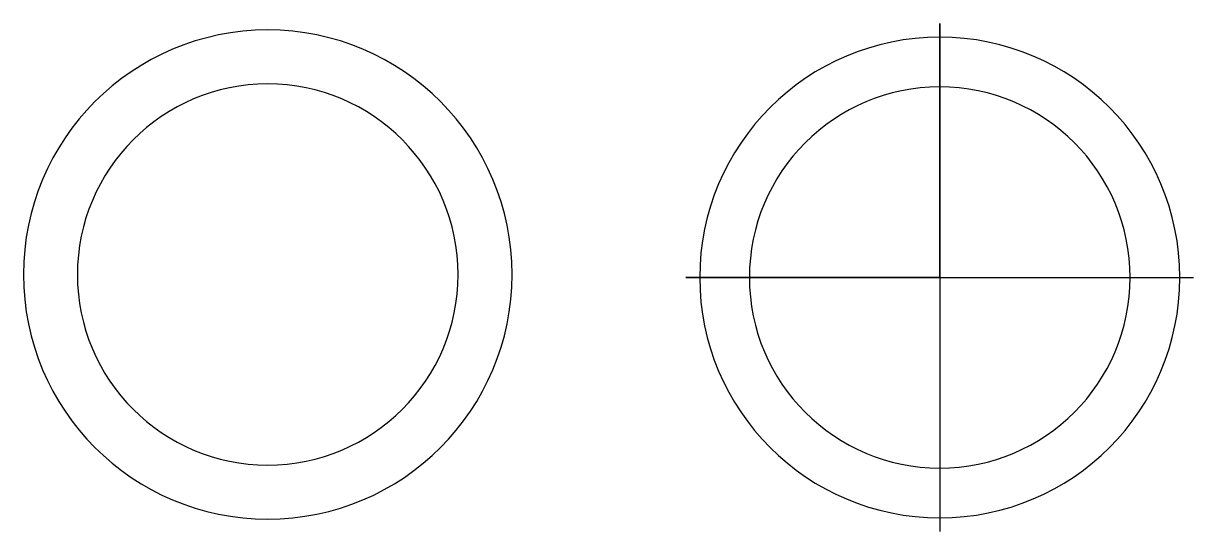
# Model space of a CAD drawing. Header units: millimetres. Extents: x 44.5 to 53.98, y 25.66 to 29.78.
import ezdxf

# ---------------------------------------------------------------- set-up
doc = ezdxf.new("R2010")
doc.units = ezdxf.units.MM

msp = doc.modelspace()

# ---------------------------------------------------------------- linework, layer by layer
for p, q in [((51.9245, 27.7205), (51.9245, 29.7781)), ((51.9245, 29.7781), (51.9245, 25.6629)), ((51.9245, 27.7205), (49.8669, 27.7205)), ((49.8669, 27.7205), (53.9821, 27.7205))]:
    msp.add_line(p, q)
for centre, radius, start, end in [((46.4766, 27.7444), 1.9807, 0, 180), ((51.9245, 27.7205), 1.9461, 0, 180), ((46.4766, 27.7444), 1.5432, 0, 180), ((51.9245, 27.7205), 1.5432, 0, 180), ((46.4766, 27.7444), 1.9807, 180, 0), ((46.4766, 27.7444), 1.5432, 180, 0), ((51.9245, 27.7205), 1.9461, 180, 0), ((51.9245, 27.7205), 1.5432, 180, 0)]:
    msp.add_arc(centre, radius, start, end)

doc.saveas('drawing.dxf')
